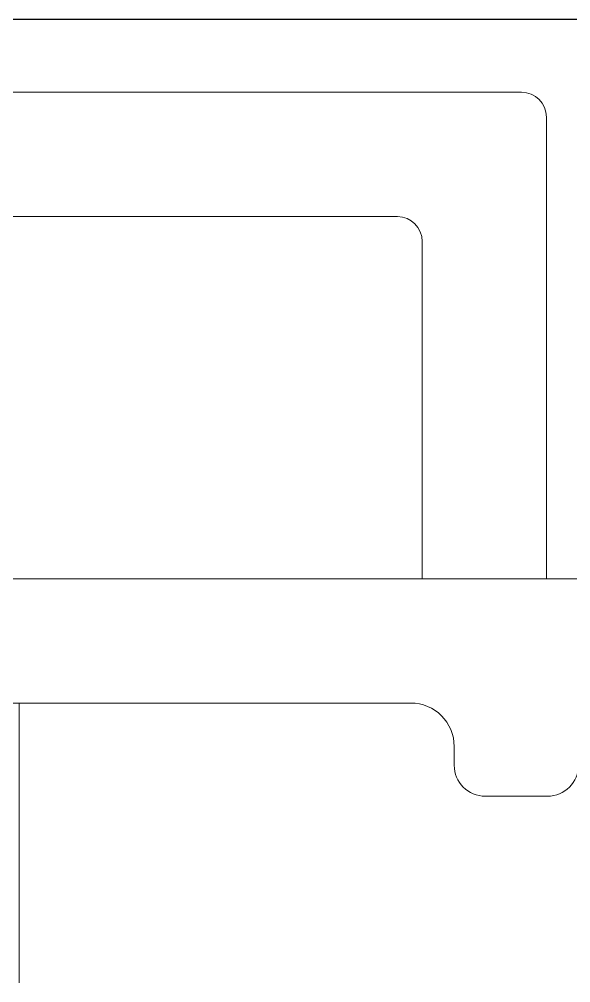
# Model space of a CAD drawing. Header units: metres. Extents: x -232 to 581, y 30 to 789.
# Drawn here: x 228.863 to 229.75, y 607.621 to 609.17 of the extents above; entities that cross this region are included whole.
import ezdxf

# ---------------------------------------------------------------- set-up
doc = ezdxf.new("R2010")
doc.units = ezdxf.units.M
doc.linetypes.add('HIDDEN2', pattern=[0.1875, 0.125, -0.0625])
doc.layers.add('_electricos-Leyenda', color=7, linetype='Continuous')
for name, color, linetype, lineweight in [('A-WALL', 250, 'Continuous', 20), ('baños', 140, 'Continuous', 0), ('muros bajitos', 252, 'Continuous', 5)]:
    doc.layers.add(name, color=color, linetype=linetype, lineweight=lineweight)
doc.layers.add('Techos 1', color=7, linetype='HIDDEN2', lineweight=9, true_color=0x42391a)
doc.styles.get("Standard").update_dxf_attribs({"font": 'arial.ttf'})

# ---------------------------------------------------------------- blocks, each defined once
blk = doc.blocks.new('20.03.2026 LN 09 SEGUNDO NIVEL ARQ')
at = {"layer": 'A-WALL', "color": 5}
for p, q in [((85.736, -42.4986), (87.8059, -42.4986)), ((85.736, -42.6986), (86.4259, -42.6986)), ((86.4959, -42.7686), (86.4959, -42.7986)), ((86.6459, -42.8486), (86.5459, -42.8486))]:
    blk.add_line(p, q, dxfattribs=at)
for centre, radius, start, end in [((86.4259, -42.7686), 0.07, 0, 90), ((86.5459, -42.7986), 0.05, 180, 270), ((86.6459, -42.7986), 0.05, 270, 0)]:
    blk.add_arc(centre, radius, start, end, dxfattribs=at)
at = {"layer": 'baños', "color": 5}
blk.add_line((85.796, -42.6986), (85.796, -43.1486), dxfattribs=at)
at = {"layer": 'muros bajitos', "color": 5}
for p, q in [((86.6044, -41.716), (79.3881, -41.716)), ((86.6444, -42.4986), (86.6444, -41.756)), ((86.4044, -41.916), (79.5881, -41.916)), ((86.4444, -42.4986), (86.4444, -41.956))]:
    blk.add_line(p, q, dxfattribs=at)
for centre, start in [((86.6044, -41.756), 360), ((86.4044, -41.956), 0)]:
    blk.add_arc(centre, 0.04, start, 90, dxfattribs=at)
at = {"layer": 'Techos 1', "color": 5}
blk.add_line((74.0959, -41.5986), (102.1459, -41.5986), dxfattribs=at)
at = {"layer": 'baños', "color": 5, "linetype": 'Continuous', "flags": 8}
for tag, p in [('MODELNUMBER', (83.7813, -42.9175, 0)), ('MATERIAL', (83.7813, -42.9176, 0)), ('PRODUCT', (83.7813, -42.9176, 0)), ('TRADENAME', (83.7813, -42.9176, 0)), ('MODELNUMBER', (84.956, -42.9175, 0)), ('TRADENAME', (84.956, -42.9176, 0)), ('MATERIAL', (84.956, -42.9176, 0)), ('PRODUCT', (84.956, -42.9176, 0))]:
    blk.add_attdef(tag, p, '', height=0.0000254, rotation=180.0001, dxfattribs=at)
at = {"layer": 'baños', "color": 5, "linetype": 'Continuous'}
for tag, p, rotation in [('TRADENAME', (85.8912, -56.9933), 180.0001), ('MODELNUMBER', (85.8912, -56.9934), 180.0001), ('MATERIAL', (85.8914, -56.9932), 180.0001), ('PRODUCT', (85.8914, -56.9933), 180.0001), ('MODELNUMBER', (86.6008, -56.9934), 179.9999), ('MATERIAL', (86.6008, -56.9932), 179.9999), ('PRODUCT', (86.6008, -56.9933), 179.9999), ('TRADENAME', (86.6008, -56.9933), 179.9999)]:
    blk.add_attdef(tag, p, '', height=0.0000254, rotation=rotation, dxfattribs=at)
blk = doc.blocks.new('TECHO ARQ 20.03')
at = {"layer": '_electricos-Leyenda', "color": 30, "true_color": 0xf8991e}
blk.add_line((223.3305, 123.7149), (251.3305, 123.7149), dxfattribs=at)

msp = doc.modelspace()

# ---------------------------------------------------------------- block references
at = {"color": 1}
for name, p in [('20.03.2026 LN 09 SEGUNDO NIVEL ARQ', (143.0668, 650.7691)), ('TECHO ARQ 20.03', (-6.1178, 485.4555))]:
    msp.add_blockref(name, p, dxfattribs=at)

doc.saveas('drawing.dxf')
